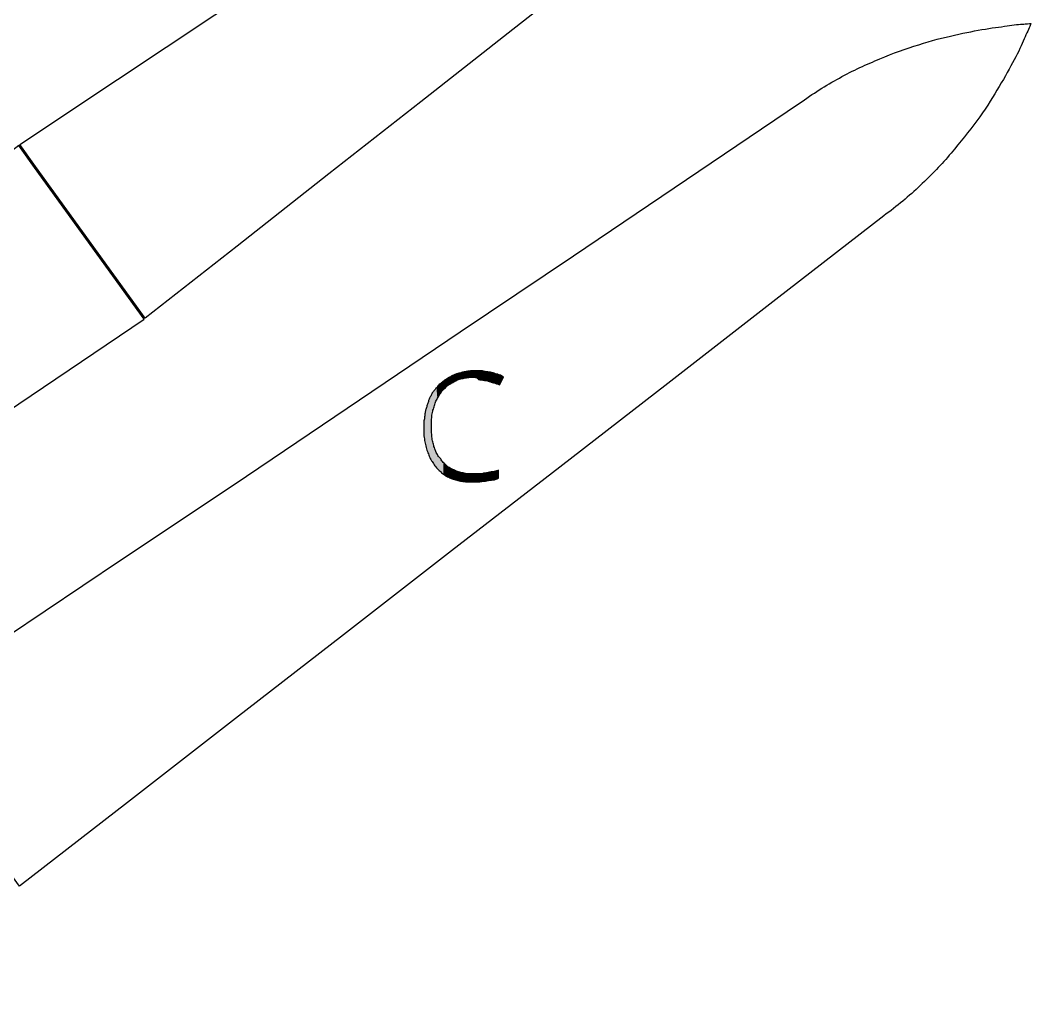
# Model space of a CAD drawing. Extents: x 0 to 407, y 0 to 283.
# Drawn here: x 331.3 to 401.9, y 133.9 to 203 of the extents above; entities that cross this region are included whole.
import ezdxf

# ---------------------------------------------------------------- set-up
doc = ezdxf.new("R2010")
doc.units = 0
doc.layers.add('LAYER_1', color=7, linetype='CONTINUOUS')

# ---------------------------------------------------------------- blocks, each defined once
blk = doc.blocks.new('*U10')
at = {"layer": 'LAYER_1', "color": 7}
for points in [[(361.161, 177.431), (361.099, 177.897), (361.161, 177.939)], [(361.194, 177.452), (361.161, 177.939), (361.194, 177.961)], [(361.161, 177.431), (361.161, 177.939), (361.194, 177.452)], [(361.236, 177.479), (361.194, 177.961), (361.236, 177.99)], [(361.194, 177.452), (361.194, 177.961), (361.236, 177.479)], [(361.298, 177.519), (361.236, 177.99), (361.298, 178.021)], [(361.236, 177.479), (361.236, 177.99), (361.298, 177.519)], [(361.361, 177.559), (361.298, 178.021), (361.361, 178.052)], [(361.298, 177.519), (361.298, 178.021), (361.361, 177.559)], [(361.479, 177.628), (361.361, 178.052), (361.479, 178.112)], [(361.361, 177.559), (361.361, 178.052), (361.479, 177.628)], [(361.491, 177.635), (361.479, 178.112), (361.491, 178.117)], [(361.479, 177.628), (361.479, 178.112), (361.491, 177.635)], [(361.534, 177.661), (361.491, 178.117), (361.534, 178.139)], [(361.491, 177.635), (361.491, 178.117), (361.534, 177.661)], [(361.625, 177.716), (361.534, 178.139), (361.625, 178.184)], [(361.534, 177.661), (361.534, 178.139), (361.625, 177.716)], [(361.632, 177.719), (361.625, 178.184), (361.632, 178.188)], [(361.625, 177.716), (361.625, 178.184), (361.632, 177.719)], [(361.766, 177.78), (361.632, 178.188), (361.766, 178.235)], [(361.632, 177.719), (361.632, 178.188), (361.766, 177.78)], [(361.789, 177.791), (361.766, 178.235), (361.789, 178.243)], [(361.766, 177.78), (361.766, 178.235), (361.789, 177.791)], [(361.831, 177.81), (361.789, 178.243), (361.831, 178.258)], [(361.789, 177.791), (361.789, 178.243), (361.831, 177.81)], [(361.868, 177.826), (361.831, 178.258), (361.868, 178.268)], [(361.831, 177.81), (361.831, 178.258), (361.868, 177.826)], [(362.04, 177.885), (361.868, 178.268), (362.04, 178.314)], [(361.868, 177.826), (361.868, 178.268), (362.04, 177.885)], [(362.053, 177.889), (362.04, 178.314), (362.053, 178.317)], [(362.04, 177.885), (362.04, 178.314), (362.053, 177.889)], [(362.12, 177.912), (362.053, 178.317), (362.12, 178.333)], [(362.053, 177.889), (362.053, 178.317), (362.12, 177.912)], [(362.151, 177.922), (362.12, 178.333), (362.151, 178.341)], [(362.12, 177.912), (362.12, 178.333), (362.151, 177.922)], [(362.338, 177.957), (362.151, 178.341), (362.338, 178.385)], [(362.151, 177.922), (362.151, 178.341), (362.338, 177.957)], [(362.439, 177.976), (362.338, 178.385), (362.439, 178.409)], [(362.338, 177.957), (362.338, 178.385), (362.439, 177.976)], [(362.448, 177.978), (362.439, 178.409), (362.448, 178.411)], [(362.439, 177.976), (362.439, 178.409), (362.448, 177.978)], [(362.526, 177.987), (362.448, 178.411), (362.526, 178.429)], [(362.448, 177.978), (362.448, 178.411), (362.526, 177.987)], [(362.636, 177.999), (362.526, 178.429), (362.636, 178.445)], [(362.526, 177.987), (362.526, 178.429), (362.636, 177.999)], [(362.746, 178.012), (362.636, 178.445), (362.746, 178.461)], [(362.636, 177.999), (362.636, 178.445), (362.746, 178.012)], [(362.757, 178.012), (362.746, 178.461), (362.757, 178.462)], [(362.746, 178.012), (362.746, 178.461), (362.757, 178.012)], [(362.802, 178.012), (362.757, 178.462), (362.802, 178.464)], [(362.757, 178.012), (362.757, 178.462), (362.802, 178.012)], [(362.957, 178.012), (362.802, 178.464), (362.957, 178.469)], [(362.802, 178.012), (362.802, 178.464), (362.957, 178.012)], [(362.957, 178.012), (362.957, 178.469), (362.968, 178.012)], [(362.968, 178.012), (362.957, 178.469), (362.968, 178.469)], [(363.006, 178.012), (362.968, 178.469), (363.006, 178.47)], [(362.968, 178.012), (362.968, 178.469), (363.006, 178.012)], [(363.006, 178.012), (363.006, 178.47), (363.079, 178.012)], [(363.079, 178.012), (363.006, 178.47), (363.079, 178.47)], [(363.079, 178.012), (363.079, 178.47), (363.094, 178.01)], [(363.094, 178.01), (363.079, 178.47), (363.094, 178.47)], [(363.094, 178.01), (363.094, 178.47), (363.182, 177.997)], [(363.182, 177.997), (363.094, 178.47), (363.182, 178.469)], [(363.182, 177.997), (363.182, 178.469), (363.199, 177.987)], [(363.199, 177.987), (363.182, 178.469), (363.199, 178.469)], [(363.199, 177.987), (363.199, 178.469), (363.24, 177.963)], [(363.24, 177.963), (363.199, 178.469), (363.24, 178.468)], [(363.24, 177.963), (363.24, 178.468), (363.306, 177.895)], [(363.306, 177.895), (363.24, 178.468), (363.306, 178.468)], [(363.306, 177.895), (363.306, 178.468), (363.341, 177.87)], [(363.341, 177.87), (363.306, 178.468), (363.341, 178.467)], [(363.341, 177.87), (363.341, 178.467), (363.362, 177.855)], [(363.362, 177.855), (363.341, 178.467), (363.362, 178.467)], [(363.362, 177.855), (363.362, 178.467), (363.412, 177.843)], [(363.412, 177.843), (363.362, 178.467), (363.412, 178.467)], [(363.412, 177.843), (363.412, 178.467), (363.414, 177.842)], [(363.414, 177.842), (363.412, 178.467), (363.414, 178.467)], [(363.414, 177.842), (363.414, 178.467), (363.511, 177.835)], [(363.511, 177.835), (363.414, 178.467), (363.511, 178.466)], [(363.511, 177.835), (363.511, 178.466), (363.537, 177.831)], [(363.537, 177.831), (363.511, 178.466), (363.537, 178.466)], [(363.537, 177.831), (363.537, 178.466), (363.811, 177.786)], [(363.811, 177.786), (363.537, 178.466), (363.811, 178.422)], [(363.811, 177.786), (363.811, 178.422), (363.815, 177.785)], [(363.815, 177.785), (363.811, 178.422), (363.815, 178.421)], [(363.815, 177.785), (363.815, 178.421), (363.908, 177.77)], [(363.908, 177.77), (363.815, 178.421), (363.908, 178.406)], [(363.908, 177.77), (363.908, 178.406), (364.016, 177.738)], [(364.016, 177.738), (363.908, 178.406), (364.016, 178.389)], [(364.016, 177.738), (364.016, 178.389), (364.208, 177.68)], [(364.208, 177.68), (364.016, 178.389), (364.208, 178.34)], [(364.208, 177.68), (364.208, 178.34), (364.216, 177.677)], [(364.216, 177.677), (364.208, 178.34), (364.216, 178.338)], [(364.216, 177.677), (364.216, 178.338), (364.415, 177.617)], [(364.415, 177.617), (364.216, 178.338), (364.415, 178.288)], [(364.415, 177.617), (364.415, 178.288), (364.473, 177.6)], [(364.473, 177.6), (364.415, 178.288), (364.473, 178.273)], [(364.473, 177.6), (364.473, 178.273), (364.514, 177.587)], [(364.514, 177.587), (364.473, 178.273), (364.514, 178.261)], [(364.514, 177.587), (364.514, 178.261), (364.593, 177.564)], [(364.593, 177.564), (364.514, 178.261), (364.593, 178.237)], [(364.593, 177.564), (364.593, 178.237), (364.605, 177.56)], [(364.605, 177.56), (364.593, 178.237), (364.605, 178.234)], [(364.605, 177.56), (364.605, 178.234), (364.678, 177.538)], [(364.678, 177.538), (364.605, 178.234), (364.678, 178.212)], [(364.678, 177.538), (364.678, 178.212), (364.702, 177.531)], [(364.702, 177.531), (364.678, 178.212), (364.702, 178.205)], [(364.702, 177.531), (364.702, 178.205), (364.704, 177.53)], [(364.704, 177.53), (364.702, 178.205), (364.704, 178.204)], [(364.704, 177.53), (364.704, 178.204), (364.706, 177.529)], [(364.706, 177.529), (364.704, 178.204), (364.706, 178.204)], [(364.706, 177.529), (364.706, 178.204), (364.727, 177.519)], [(364.727, 177.519), (364.706, 178.204), (364.727, 178.197)], [(364.727, 177.519), (364.727, 178.197), (364.737, 177.515)], [(364.737, 177.515), (364.727, 178.197), (364.737, 178.194)], [(364.737, 177.515), (364.737, 178.194), (364.801, 177.486)], [(364.801, 177.486), (364.737, 178.194), (364.801, 178.173)], [(364.801, 177.486), (364.801, 178.173), (364.822, 177.511)], [(364.822, 177.511), (364.801, 178.173), (364.822, 178.166)], [(364.822, 177.511), (364.822, 178.166), (364.854, 177.575)], [(364.854, 177.575), (364.822, 178.166), (364.854, 178.156)], [(364.854, 177.575), (364.854, 178.156), (364.904, 177.676)], [(364.904, 177.676), (364.854, 178.156), (364.904, 178.14)], [(364.904, 177.676), (364.904, 178.14), (364.919, 177.705)], [(364.919, 177.705), (364.904, 178.14), (364.919, 178.132)], [(364.919, 177.705), (364.919, 178.132), (365.054, 177.976)], [(365.054, 177.976), (364.919, 178.132), (365.054, 178.064)], [(365.054, 177.976), (365.054, 178.064), (365.089, 178.046)], [(360.393, 176.396), (360.336, 177.221), (360.393, 177.29)], [(360.456, 176.532), (360.393, 177.29), (360.456, 177.366)], [(360.393, 176.396), (360.393, 177.29), (360.456, 176.532)], [(360.462, 176.545), (360.456, 177.366), (360.462, 177.374)], [(360.456, 176.532), (360.456, 177.366), (360.462, 176.545)], [(360.521, 176.642), (360.462, 177.374), (360.521, 177.445)], [(360.462, 176.545), (360.462, 177.374), (360.521, 176.642)], [(360.543, 176.679), (360.521, 177.445), (360.543, 177.463)], [(360.521, 176.642), (360.521, 177.445), (360.543, 176.679)], [(360.612, 176.792), (360.543, 177.463), (360.612, 177.517)], [(360.543, 176.679), (360.543, 177.463), (360.612, 176.792)], [(360.685, 176.906), (360.612, 177.517), (360.685, 177.575)], [(360.612, 176.792), (360.612, 177.517), (360.685, 176.906)], [(360.767, 177.034), (360.685, 177.575), (360.767, 177.641)], [(360.685, 176.906), (360.685, 177.575), (360.767, 177.034)], [(360.873, 177.144), (360.767, 177.641), (360.873, 177.726)], [(360.767, 177.034), (360.767, 177.641), (360.873, 177.144)], [(360.9, 177.172), (360.873, 177.726), (360.9, 177.747)], [(360.873, 177.144), (360.873, 177.726), (360.9, 177.172)], [(360.93, 177.202), (360.9, 177.747), (360.93, 177.771)], [(360.9, 177.172), (360.9, 177.747), (360.93, 177.202)], [(360.962, 177.236), (360.93, 177.771), (360.962, 177.796)], [(360.93, 177.202), (360.93, 177.771), (360.962, 177.236)], [(361.037, 177.309), (360.962, 177.796), (361.037, 177.855)], [(360.962, 177.236), (360.962, 177.796), (361.037, 177.309)], [(361.099, 177.37), (361.037, 177.855), (361.099, 177.897)], [(361.037, 177.309), (361.037, 177.855), (361.099, 177.37)], [(361.099, 177.37), (361.099, 177.897), (361.161, 177.431)], [(359.906, 172.502), (359.856, 176.435), (359.906, 176.534)], [(360.005, 172.281), (359.906, 176.534), (360.005, 176.733)], [(359.906, 172.502), (359.906, 176.534), (360.005, 172.281)], [(360.045, 172.192), (360.005, 176.733), (360.045, 176.808)], [(360.005, 172.281), (360.005, 176.733), (360.045, 172.192)], [(360.062, 175.136), (360.045, 176.808), (360.062, 176.84)], [(360.045, 175.013), (360.045, 176.808), (360.062, 175.136)], [(360.077, 175.24), (360.062, 176.84), (360.077, 176.868)], [(360.062, 175.136), (360.062, 176.84), (360.077, 175.24)], [(360.111, 175.478), (360.077, 176.868), (360.111, 176.931)], [(360.077, 175.24), (360.077, 176.868), (360.111, 175.478)], [(360.125, 175.578), (360.111, 176.931), (360.125, 176.95)], [(360.111, 175.478), (360.111, 176.931), (360.125, 175.578)], [(360.139, 175.679), (360.125, 176.95), (360.139, 176.969)], [(360.125, 175.578), (360.125, 176.95), (360.139, 175.679)], [(360.257, 176.034), (360.139, 176.969), (360.257, 177.125)], [(360.139, 175.679), (360.139, 176.969), (360.257, 176.034)], [(360.288, 176.128), (360.257, 177.125), (360.288, 177.163)], [(360.257, 176.034), (360.257, 177.125), (360.288, 176.128)], [(360.336, 176.274), (360.288, 177.163), (360.336, 177.221)], [(360.288, 176.128), (360.288, 177.163), (360.336, 176.274)], [(360.336, 176.274), (360.336, 177.221), (360.393, 176.396)], [(359.679, 173.096), (359.621, 175.634), (359.679, 175.867)], [(359.681, 173.088), (359.679, 175.867), (359.681, 175.874)], [(359.679, 173.096), (359.679, 175.867), (359.681, 173.088)], [(359.798, 172.742), (359.681, 175.874), (359.798, 176.227)], [(359.681, 173.088), (359.681, 175.874), (359.798, 172.742)], [(359.827, 172.677), (359.798, 176.227), (359.827, 176.316)], [(359.798, 172.742), (359.798, 176.227), (359.827, 172.677)], [(359.856, 172.612), (359.827, 176.316), (359.856, 176.435)], [(359.827, 172.677), (359.827, 176.316), (359.856, 172.612)], [(359.856, 172.612), (359.856, 176.435), (359.906, 172.502)], [(359.584, 173.467), (359.527, 174.96), (359.584, 175.382)], [(359.586, 173.457), (359.584, 175.382), (359.586, 175.401)], [(359.584, 173.467), (359.584, 175.382), (359.586, 173.457)], [(359.621, 173.321), (359.586, 175.401), (359.621, 175.634)], [(359.586, 173.457), (359.586, 175.401), (359.621, 173.321)], [(359.621, 173.321), (359.621, 175.634), (359.679, 173.096)], [(359.527, 173.84), (359.516, 174.875), (359.527, 174.96)], [(359.516, 174.235), (359.516, 174.611), (359.516, 174.875)], [(359.516, 174.235), (359.516, 174.875), (359.527, 173.84)], [(359.516, 174.237), (359.516, 174.611), (359.516, 174.235)], [(359.527, 173.84), (359.527, 174.96), (359.584, 173.467)], [(360.045, 172.192), (360.045, 174.278), (360.062, 172.153)], [(360.062, 172.153), (360.045, 174.278), (360.062, 174.086)], [(360.062, 172.153), (360.062, 174.086), (360.077, 172.134)], [(360.077, 172.134), (360.062, 174.086), (360.077, 173.925)], [(360.077, 172.134), (360.077, 173.925), (360.111, 172.088)], [(360.111, 172.088), (360.077, 173.925), (360.111, 173.683)], [(360.111, 172.088), (360.111, 173.683), (360.125, 172.069)], [(360.125, 172.069), (360.111, 173.683), (360.125, 173.581)], [(360.125, 172.069), (360.125, 173.581), (360.139, 172.05)], [(360.139, 172.05), (360.125, 173.581), (360.139, 173.529)], [(360.139, 172.05), (360.139, 173.529), (360.257, 171.892)], [(360.257, 171.892), (360.139, 173.529), (360.257, 173.101)], [(360.257, 171.892), (360.257, 173.101), (360.288, 171.85)], [(360.288, 171.85), (360.257, 173.101), (360.288, 172.989)], [(360.288, 171.85), (360.288, 172.989), (360.336, 171.785)], [(360.336, 171.785), (360.288, 172.989), (360.336, 172.879)], [(360.336, 171.785), (360.336, 172.879), (360.393, 171.709)], [(360.393, 171.709), (360.336, 172.879), (360.393, 172.75)], [(360.393, 171.709), (360.393, 172.75), (360.456, 171.624)], [(360.456, 171.624), (360.393, 172.75), (360.456, 172.636)], [(360.456, 171.624), (360.456, 172.636), (360.462, 171.618)], [(360.462, 171.618), (360.456, 172.636), (360.462, 172.624)], [(360.462, 171.618), (360.462, 172.624), (360.521, 171.563)], [(360.521, 171.563), (360.462, 172.624), (360.521, 172.518)], [(360.521, 171.563), (360.521, 172.518), (360.543, 171.542)], [(360.543, 171.542), (360.521, 172.518), (360.543, 172.477)], [(360.543, 171.542), (360.543, 172.477), (360.612, 171.478)], [(360.612, 171.478), (360.543, 172.477), (360.612, 172.394)], [(360.612, 171.478), (360.612, 172.394), (360.685, 171.41)], [(360.685, 171.41), (360.612, 172.394), (360.685, 172.305)], [(360.685, 171.41), (360.685, 172.305), (360.767, 171.344)], [(360.767, 171.344), (360.685, 172.305), (360.767, 172.204)], [(360.767, 171.344), (360.767, 172.204), (360.873, 171.257)], [(360.873, 171.257), (360.767, 172.204), (360.873, 172.074)], [(360.873, 171.257), (360.873, 172.074), (360.9, 171.236)], [(360.9, 171.236), (360.873, 172.074), (360.9, 172.041)], [(360.9, 171.236), (360.9, 172.041), (360.93, 171.212)], [(360.93, 171.212), (360.9, 172.041), (360.93, 172.012)], [(360.93, 171.212), (360.93, 172.012), (360.962, 171.193)], [(360.962, 171.193), (360.93, 172.012), (360.962, 171.98)], [(360.962, 171.193), (360.962, 171.98), (361.037, 171.148)], [(361.037, 171.148), (360.962, 171.98), (361.037, 171.905)], [(361.037, 171.148), (361.037, 171.905), (361.099, 171.111)], [(361.099, 171.111), (361.037, 171.905), (361.099, 171.844)], [(361.099, 171.111), (361.099, 171.844), (361.161, 171.075)], [(361.161, 171.075), (361.099, 171.844), (361.161, 171.799)], [(361.161, 171.075), (361.161, 171.799), (361.194, 171.055)], [(361.194, 171.055), (361.161, 171.799), (361.194, 171.775)], [(361.194, 171.055), (361.194, 171.775), (361.236, 171.036)], [(361.236, 171.036), (361.194, 171.775), (361.236, 171.745)], [(361.236, 171.036), (361.236, 171.745), (361.298, 171.008)], [(361.298, 171.008), (361.236, 171.745), (361.298, 171.7)], [(361.298, 171.008), (361.298, 171.7), (361.361, 170.98)], [(361.361, 170.98), (361.298, 171.7), (361.361, 171.666)], [(361.361, 170.98), (361.361, 171.666), (361.479, 170.926)], [(361.479, 170.926), (361.361, 171.666), (361.479, 171.601)], [(361.479, 170.926), (361.479, 171.601), (361.491, 170.921)], [(361.491, 170.921), (361.479, 171.601), (361.491, 171.595)], [(361.491, 170.921), (361.491, 171.595), (361.534, 170.906)], [(361.534, 170.906), (361.491, 171.595), (361.534, 171.571)], [(361.534, 170.906), (361.534, 171.571), (361.625, 170.876)], [(361.625, 170.876), (361.534, 171.571), (361.625, 171.533)], [(361.625, 170.876), (361.625, 171.533), (361.632, 170.874)], [(361.632, 170.874), (361.625, 171.533), (361.632, 171.529)], [(361.632, 170.874), (361.632, 171.529), (361.766, 170.829)], [(361.766, 170.829), (361.632, 171.529), (361.766, 171.472)], [(361.766, 170.829), (361.766, 171.472), (361.789, 170.822)], [(361.789, 170.822), (361.766, 171.472), (361.789, 171.464)], [(361.789, 170.822), (361.789, 171.464), (361.831, 170.813)], [(361.831, 170.813), (361.789, 171.464), (361.831, 171.449)], [(361.831, 170.813), (361.831, 171.449), (361.868, 170.806)], [(361.868, 170.806), (361.831, 171.449), (361.868, 171.435)], [(361.868, 170.806), (361.868, 171.435), (362.04, 170.772)], [(362.04, 170.772), (361.868, 171.435), (362.04, 171.373)], [(362.04, 170.772), (362.04, 171.373), (362.053, 170.769)], [(362.053, 170.769), (362.04, 171.373), (362.053, 171.371)], [(362.053, 170.769), (362.053, 171.371), (362.12, 170.756)], [(362.12, 170.756), (362.053, 171.371), (362.12, 171.356)], [(362.12, 170.756), (362.12, 171.356), (362.151, 170.752)], [(362.151, 170.752), (362.12, 171.356), (362.151, 171.349)], [(362.151, 170.752), (362.151, 171.349), (362.338, 170.726)], [(362.338, 170.726), (362.151, 171.349), (362.338, 171.309)], [(362.338, 170.726), (362.338, 171.309), (362.439, 170.712)], [(362.439, 170.712), (362.338, 171.309), (362.439, 171.297)], [(362.439, 170.712), (362.439, 171.297), (362.448, 170.712)], [(362.448, 170.712), (362.439, 171.297), (362.448, 171.296)], [(362.448, 170.712), (362.448, 171.296), (362.526, 170.712)], [(362.526, 170.712), (362.448, 171.296), (362.526, 171.287)], [(362.526, 170.712), (362.526, 171.287), (362.636, 170.711)], [(362.636, 170.711), (362.526, 171.287), (362.636, 171.274)], [(362.636, 170.711), (362.636, 171.274), (362.746, 170.71)], [(362.746, 170.71), (362.636, 171.274), (362.746, 171.274)], [(362.746, 170.71), (362.746, 171.274), (362.757, 170.71)], [(362.757, 170.71), (362.746, 171.274), (362.757, 171.274)], [(362.757, 170.71), (362.757, 171.274), (362.802, 170.709)], [(362.802, 170.709), (362.757, 171.274), (362.802, 171.274)], [(362.802, 170.709), (362.802, 171.274), (362.957, 170.709)], [(362.957, 170.709), (362.802, 171.274), (362.957, 171.274)], [(362.957, 170.709), (362.957, 171.274), (362.968, 170.709)], [(362.968, 170.709), (362.957, 171.274), (362.968, 171.274)], [(362.968, 170.709), (362.968, 171.274), (363.006, 170.709)], [(363.006, 170.709), (362.968, 171.274), (363.006, 171.274)], [(363.006, 170.709), (363.006, 171.274), (363.079, 170.709)], [(363.079, 170.709), (363.006, 171.274), (363.079, 171.274)], [(363.079, 170.709), (363.079, 171.274), (363.094, 170.709)], [(363.094, 170.709), (363.079, 171.274), (363.094, 171.274)], [(363.094, 170.709), (363.094, 171.274), (363.182, 170.709)], [(363.182, 170.709), (363.094, 171.274), (363.182, 171.274)], [(363.182, 170.709), (363.182, 171.274), (363.199, 170.709)], [(363.199, 170.709), (363.182, 171.274), (363.199, 171.274)], [(363.199, 170.709), (363.199, 171.274), (363.24, 170.709)], [(363.24, 170.709), (363.199, 171.274), (363.24, 171.274)], [(363.24, 170.709), (363.24, 171.274), (363.306, 170.709)], [(363.306, 170.709), (363.24, 171.274), (363.306, 171.274)], [(363.306, 170.709), (363.306, 171.274), (363.341, 170.709)], [(363.341, 170.709), (363.306, 171.274), (363.341, 171.274)], [(363.341, 170.709), (363.341, 171.274), (363.362, 170.711)], [(363.362, 170.711), (363.341, 171.274), (363.362, 171.274)], [(363.362, 170.711), (363.362, 171.274), (363.412, 170.717)], [(363.412, 170.717), (363.362, 171.274), (363.412, 171.274)], [(363.412, 170.717), (363.412, 171.274), (363.414, 170.717)], [(363.414, 170.717), (363.412, 171.274), (363.414, 171.274)], [(363.511, 170.728), (363.414, 171.274), (363.511, 171.284)], [(363.414, 170.717), (363.414, 171.274), (363.511, 170.728)], [(363.537, 170.731), (363.511, 171.284), (363.537, 171.287)], [(363.511, 170.728), (363.511, 171.284), (363.537, 170.731)], [(363.811, 170.762), (363.537, 171.287), (363.811, 171.317)], [(363.537, 170.731), (363.537, 171.287), (363.811, 170.762)], [(363.815, 170.762), (363.811, 171.317), (363.815, 171.318)], [(363.811, 170.762), (363.811, 171.317), (363.815, 170.762)], [(363.908, 170.777), (363.815, 171.318), (363.908, 171.337)], [(363.815, 170.762), (363.815, 171.318), (363.908, 170.777)], [(364.016, 170.794), (363.908, 171.337), (364.016, 171.359)], [(363.908, 170.777), (363.908, 171.337), (364.016, 170.794)], [(364.208, 170.825), (364.016, 171.359), (364.208, 171.397)], [(364.016, 170.794), (364.016, 171.359), (364.208, 170.825)], [(364.216, 170.826), (364.208, 171.397), (364.216, 171.399)], [(364.208, 170.825), (364.208, 171.397), (364.216, 170.826)], [(364.415, 170.851), (364.216, 171.399), (364.415, 171.44)], [(364.216, 170.826), (364.216, 171.399), (364.415, 170.851)], [(364.473, 170.86), (364.415, 171.44), (364.473, 171.451)], [(364.415, 170.851), (364.415, 171.44), (364.473, 170.86)], [(364.514, 170.867), (364.473, 171.451), (364.514, 171.46)], [(364.473, 170.86), (364.473, 171.451), (364.514, 170.867)], [(364.593, 170.906), (364.514, 171.46), (364.593, 171.476)], [(364.514, 170.867), (364.514, 171.46), (364.593, 170.906)], [(364.605, 170.91), (364.593, 171.476), (364.605, 171.479)], [(364.593, 170.906), (364.593, 171.476), (364.605, 170.91)], [(364.678, 170.933), (364.605, 171.479), (364.678, 171.499)], [(364.605, 170.91), (364.605, 171.479), (364.678, 170.933)], [(364.702, 170.942), (364.678, 171.499), (364.702, 171.506)], [(364.678, 170.933), (364.678, 171.499), (364.702, 170.942)], [(364.702, 170.942), (364.702, 171.506), (364.704, 170.943)], [(364.704, 170.943), (364.702, 171.506), (364.704, 171.506)], [(364.706, 170.943), (364.704, 171.506), (364.706, 171.507)], [(364.704, 170.943), (364.704, 171.506), (364.706, 170.943)], [(364.727, 170.951), (364.706, 171.507), (364.727, 171.515)], [(364.706, 170.943), (364.706, 171.507), (364.727, 170.951)], [(364.737, 170.963), (364.727, 171.515), (364.737, 171.519)], [(364.727, 170.951), (364.727, 171.515), (364.737, 170.963)]]:
    blk.add_solid(points, dxfattribs=at)
blk = doc.blocks.new('BLOCK_5')
at = {"layer": 'LAYER_1'}
blk.add_open_spline([(363.079, 178.012), (362.973, 178.012), (362.832, 178.012), (362.726, 178.012), (362.62, 178.012), (362.514, 177.976), (362.409, 177.976), (362.303, 177.941), (362.197, 177.941), (362.091, 177.906), (361.985, 177.871), (361.879, 177.835), (361.809, 177.8), (361.738, 177.765), (361.632, 177.729), (361.527, 177.659), (361.421, 177.588), (361.35, 177.553), (361.28, 177.518), (361.209, 177.482), (361.139, 177.412), (361.068, 177.341), (360.997, 177.271), (360.927, 177.2), (360.856, 177.13), (360.786, 177.059), (360.715, 176.989), (360.68, 176.883), (360.609, 176.812), (360.574, 176.706), (360.504, 176.636), (360.468, 176.53), (360.398, 176.459), (360.362, 176.354), (360.327, 176.248), (360.292, 176.142), (360.257, 176.036), (360.221, 175.93), (360.186, 175.824), (360.151, 175.719), (360.116, 175.613), (360.116, 175.507), (360.08, 175.366), (360.08, 175.26), (360.045, 175.119), (360.045, 175.013), (360.045, 174.872), (360.045, 174.766), (360.045, 174.625), (360.045, 174.484), (360.045, 174.343), (360.045, 174.237), (360.045, 174.096), (360.08, 173.99), (360.08, 173.849), (360.08, 173.743), (360.116, 173.602), (360.151, 173.496), (360.186, 173.39), (360.186, 173.284), (360.221, 173.179), (360.257, 173.073), (360.292, 172.967), (360.327, 172.896), (360.362, 172.826), (360.398, 172.72), (360.468, 172.614), (360.504, 172.508), (360.574, 172.438), (360.645, 172.367), (360.715, 172.297), (360.751, 172.191), (360.821, 172.12), (360.892, 172.05), (360.962, 171.979), (361.033, 171.909), (361.103, 171.838), (361.174, 171.767), (361.244, 171.732), (361.315, 171.697), (361.386, 171.626), (361.491, 171.591), (361.562, 171.556), (361.668, 171.521), (361.738, 171.485), (361.809, 171.45), (361.915, 171.415), (362.02, 171.379), (362.126, 171.344), (362.232, 171.344), (362.338, 171.309), (362.444, 171.274), (362.55, 171.274), (362.656, 171.274), (362.761, 171.274), (362.867, 171.274), (363.008, 171.274), (363.079, 171.274), (363.149, 171.274), (363.255, 171.274), (363.326, 171.274), (363.396, 171.274), (363.467, 171.274), (363.537, 171.274), (363.608, 171.274), (363.679, 171.309), (363.749, 171.309), (363.82, 171.309), (363.89, 171.344), (363.961, 171.344), (364.031, 171.379), (364.102, 171.379), (364.172, 171.379), (364.243, 171.415), (364.314, 171.415), (364.384, 171.415), (364.455, 171.45), (364.525, 171.45), (364.596, 171.485), (364.666, 171.485), (364.737, 171.521), (364.737, 171.521), (364.737, 171.45), (364.737, 171.45), (364.737, 171.45), (364.737, 171.379), (364.737, 171.379), (364.737, 171.379), (364.737, 171.309), (364.737, 171.309), (364.737, 171.309), (364.737, 171.238), (364.737, 171.238), (364.737, 171.238), (364.737, 171.168), (364.737, 171.168), (364.737, 171.168), (364.737, 171.097), (364.737, 171.097), (364.737, 171.097), (364.737, 171.027), (364.737, 171.027), (364.737, 171.027), (364.737, 170.956), (364.737, 170.956), (364.666, 170.921), (364.596, 170.921), (364.56, 170.886), (364.49, 170.85), (364.419, 170.85), (364.349, 170.85), (364.278, 170.85), (364.208, 170.815), (364.137, 170.815), (364.067, 170.815), (363.996, 170.78), (363.925, 170.78), (363.855, 170.78), (363.784, 170.744), (363.679, 170.744), (363.608, 170.744), (363.502, 170.744), (363.432, 170.709), (363.361, 170.709), (363.255, 170.709), (363.185, 170.709), (363.079, 170.709), (363.008, 170.709), (362.902, 170.709), (362.761, 170.709), (362.656, 170.709), (362.514, 170.709), (362.373, 170.709), (362.267, 170.744), (362.162, 170.744), (362.056, 170.78), (361.915, 170.78), (361.809, 170.815), (361.703, 170.85), (361.597, 170.886), (361.491, 170.921), (361.385, 170.956), (361.28, 171.027), (361.174, 171.062), (361.068, 171.097), (360.997, 171.168), (360.892, 171.238), (360.786, 171.309), (360.715, 171.379), (360.645, 171.45), (360.574, 171.521), (360.468, 171.591), (360.398, 171.697), (360.327, 171.767), (360.257, 171.873), (360.186, 171.979), (360.115, 172.085), (360.045, 172.156), (360.01, 172.261), (359.939, 172.367), (359.904, 172.473), (359.869, 172.579), (359.833, 172.685), (359.763, 172.791), (359.727, 172.932), (359.692, 173.037), (359.657, 173.179), (359.622, 173.32), (359.586, 173.461), (359.551, 173.567), (359.551, 173.708), (359.516, 173.849), (359.516, 173.99), (359.516, 174.131), (359.516, 174.272), (359.516, 174.413), (359.516, 174.554), (359.516, 174.66), (359.516, 174.731), (359.516, 174.837), (359.516, 174.942), (359.516, 175.013), (359.551, 175.119), (359.551, 175.225), (359.586, 175.295), (359.586, 175.401), (359.586, 175.472), (359.622, 175.577), (359.622, 175.648), (359.622, 175.719), (359.657, 175.824), (359.692, 175.895), (359.727, 175.966), (359.727, 176.071), (359.763, 176.142), (359.798, 176.212), (359.833, 176.283), (359.833, 176.389), (359.869, 176.459), (359.904, 176.53), (359.939, 176.601), (359.974, 176.671), (360.01, 176.742), (360.045, 176.812), (360.08, 176.883), (360.115, 176.953), (360.186, 177.024), (360.221, 177.094), (360.292, 177.165), (360.327, 177.2), (360.362, 177.271), (360.433, 177.306), (360.468, 177.377), (360.504, 177.447), (360.574, 177.482), (360.645, 177.553), (360.715, 177.588), (360.75, 177.659), (360.821, 177.694), (360.892, 177.729), (360.962, 177.8), (360.997, 177.835), (361.068, 177.871), (361.139, 177.906), (361.209, 177.976), (361.28, 178.012), (361.35, 178.047), (361.421, 178.082), (361.491, 178.117), (361.562, 178.153), (361.632, 178.188), (361.703, 178.223), (361.774, 178.259), (361.844, 178.259), (361.915, 178.294), (361.985, 178.294), (362.091, 178.329), (362.162, 178.364), (362.267, 178.364), (362.338, 178.4), (362.408, 178.4), (362.514, 178.435), (362.585, 178.435), (362.655, 178.435), (362.761, 178.47), (362.832, 178.47), (362.938, 178.47), (363.008, 178.47), (363.114, 178.47), (363.22, 178.47), (363.29, 178.47), (363.396, 178.47), (363.502, 178.47), (363.573, 178.47), (363.678, 178.435), (363.749, 178.435), (363.855, 178.4), (363.925, 178.4), (363.996, 178.4), (364.102, 178.364), (364.172, 178.364), (364.243, 178.329), (364.349, 178.329), (364.419, 178.294), (364.49, 178.259), (364.56, 178.259), (364.666, 178.223), (364.737, 178.188), (364.807, 178.153), (364.878, 178.153), (364.948, 178.117), (365.019, 178.082), (365.09, 178.047), (365.09, 178.047), (365.054, 177.976), (365.054, 177.976), (365.054, 177.976), (365.019, 177.906), (365.019, 177.906), (365.019, 177.906), (364.984, 177.835), (364.984, 177.835), (364.984, 177.835), (364.948, 177.765), (364.948, 177.765), (364.948, 177.765), (364.913, 177.694), (364.913, 177.694), (364.913, 177.694), (364.878, 177.624), (364.878, 177.624), (364.878, 177.624), (364.843, 177.553), (364.843, 177.553), (364.843, 177.553), (364.807, 177.482), (364.807, 177.482), (364.737, 177.518), (364.666, 177.553), (364.596, 177.553), (364.525, 177.588), (364.455, 177.624), (364.384, 177.624), (364.314, 177.659), (364.243, 177.659), (364.172, 177.694), (364.102, 177.729), (364.031, 177.729), (363.961, 177.765), (363.89, 177.765), (363.82, 177.8), (363.749, 177.8), (363.679, 177.8), (363.608, 177.835), (363.537, 177.835), (363.467, 177.835), (363.396, 177.835), (363.326, 177.871), (363.22, 178.012), (363.149, 178.012), (363.079, 178.012)], degree=3, knots=[0, 0, 0, 0, 1, 1, 1, 2, 2, 2, 3, 3, 3, 4, 4, 4, 5, 5, 5, 6, 6, 6, 7, 7, 7, 8, 8, 8, 9, 9, 9, 10, 10, 10, 11, 11, 11, 12, 12, 12, 13, 13, 13, 14, 14, 14, 15, 15, 15, 16, 16, 16, 17, 17, 17, 18, 18, 18, 19, 19, 19, 20, 20, 20, 21, 21, 21, 22, 22, 22, 23, 23, 23, 24, 24, 24, 25, 25, 25, 26, 26, 26, 27, 27, 27, 28, 28, 28, 29, 29, 29, 30, 30, 30, 31, 31, 31, 32, 32, 32, 33, 33, 33, 34, 34, 34, 35, 35, 35, 36, 36, 36, 37, 37, 37, 38, 38, 38, 39, 39, 39, 40, 40, 40, 41, 41, 41, 42, 42, 42, 43, 43, 43, 44, 44, 44, 45, 45, 45, 46, 46, 46, 47, 47, 47, 48, 48, 48, 49, 49, 49, 50, 50, 50, 51, 51, 51, 52, 52, 52, 53, 53, 53, 54, 54, 54, 55, 55, 55, 56, 56, 56, 57, 57, 57, 58, 58, 58, 59, 59, 59, 60, 60, 60, 61, 61, 61, 62, 62, 62, 63, 63, 63, 64, 64, 64, 65, 65, 65, 66, 66, 66, 67, 67, 67, 68, 68, 68, 69, 69, 69, 70, 70, 70, 71, 71, 71, 72, 72, 72, 73, 73, 73, 74, 74, 74, 75, 75, 75, 76, 76, 76, 77, 77, 77, 78, 78, 78, 79, 79, 79, 80, 80, 80, 81, 81, 81, 82, 82, 82, 83, 83, 83, 84, 84, 84, 85, 85, 85, 86, 86, 86, 87, 87, 87, 88, 88, 88, 89, 89, 89, 90, 90, 90, 91, 91, 91, 92, 92, 92, 93, 93, 93, 94, 94, 94, 95, 95, 95, 96, 96, 96, 97, 97, 97, 98, 98, 98, 99, 99, 99, 100, 100, 100, 101, 101, 101, 102, 102, 102, 103, 103, 103, 104, 104, 104, 105, 105, 105, 106, 106, 106, 107, 107, 107, 108, 108, 108, 109, 109, 109, 110, 110, 110, 111, 111, 111, 112, 112, 112, 113, 113, 113, 114, 114, 114, 115, 115, 115, 116, 116, 116, 117, 117, 117, 118, 118, 118, 119, 119, 119, 120, 120, 120, 120], dxfattribs=at)
at = {"layer": 'LAYER_1', "color": 7}
blk.add_blockref('*U10', (0, 0), dxfattribs=at)
blk = doc.blocks.new('BLOCK_6')
at = {"layer": 'LAYER_1', "color": 7}
blk.add_open_spline([(401.92, 202.741), (401.92, 202.741), (401.779, 202.741), (401.532, 202.706), (401.285, 202.706), (400.897, 202.671), (400.438, 202.6), (399.98, 202.53), (399.415, 202.459), (398.745, 202.353), (398.11, 202.247), (397.369, 202.106), (396.593, 201.93), (395.817, 201.754), (394.97, 201.542), (394.088, 201.26), (393.206, 200.977), (392.289, 200.66), (391.372, 200.272), (390.455, 199.884), (389.502, 199.461), (388.549, 198.931), (387.597, 198.402), (386.68, 197.838), (385.763, 197.167), (385.763, 197.167), (377.86, 191.841), (377.86, 191.841), (377.86, 191.841), (369.958, 186.514), (369.958, 186.514), (369.958, 186.514), (362.056, 181.187), (362.056, 181.187), (362.056, 181.187), (354.154, 175.86), (354.154, 175.86), (354.154, 175.86), (346.251, 170.533), (346.251, 170.533), (346.251, 170.533), (338.314, 165.241), (338.314, 165.241), (338.314, 165.241), (330.412, 159.914), (330.412, 159.914), (330.412, 159.914), (322.509, 154.587), (322.509, 154.587), (322.509, 154.587), (323.603, 153.07), (323.603, 153.07), (323.603, 153.07), (324.697, 151.553), (324.697, 151.553), (324.697, 151.553), (325.79, 150.036), (325.79, 150.036), (325.79, 150.036), (326.884, 148.519), (326.884, 148.519), (326.884, 148.519), (327.977, 147.003), (327.977, 147.003), (327.977, 147.003), (329.071, 145.486), (329.071, 145.486), (329.071, 145.486), (330.165, 143.969), (330.165, 143.969), (330.165, 143.969), (331.258, 142.452), (331.258, 142.452), (331.258, 142.452), (338.808, 148.308), (338.808, 148.308), (338.808, 148.308), (346.357, 154.164), (346.357, 154.164), (346.357, 154.164), (353.907, 160.02), (353.907, 160.02), (353.907, 160.02), (361.456, 165.876), (361.456, 165.876), (361.456, 165.876), (369.006, 171.732), (369.006, 171.732), (369.006, 171.732), (376.555, 177.588), (376.555, 177.588), (376.555, 177.588), (384.104, 183.444), (384.104, 183.444), (384.104, 183.444), (391.654, 189.301), (391.654, 189.301), (392.571, 189.971), (393.418, 190.676), (394.194, 191.417), (394.97, 192.158), (395.711, 192.899), (396.346, 193.675), (397.016, 194.451), (397.581, 195.192), (398.145, 195.933), (398.709, 196.674), (399.168, 197.414), (399.556, 198.085), (399.979, 198.755), (400.332, 199.425), (400.65, 199.99), (400.967, 200.554), (401.214, 201.083), (401.39, 201.507), (401.567, 201.93), (401.743, 202.283), (401.849, 202.53), (401.884, 202.636), (401.92, 202.741), (401.92, 202.741)], degree=3, knots=[0, 0, 0, 0, 1, 1, 1, 2, 2, 2, 3, 3, 3, 4, 4, 4, 5, 5, 5, 6, 6, 6, 7, 7, 7, 8, 8, 8, 9, 9, 9, 10, 10, 10, 11, 11, 11, 12, 12, 12, 13, 13, 13, 14, 14, 14, 15, 15, 15, 16, 16, 16, 17, 17, 17, 18, 18, 18, 19, 19, 19, 20, 20, 20, 21, 21, 21, 22, 22, 22, 23, 23, 23, 24, 24, 24, 25, 25, 25, 26, 26, 26, 27, 27, 27, 28, 28, 28, 29, 29, 29, 30, 30, 30, 31, 31, 31, 32, 32, 32, 33, 33, 33, 34, 34, 34, 35, 35, 35, 36, 36, 36, 37, 37, 37, 38, 38, 38, 39, 39, 39, 40, 40, 40, 40], dxfattribs=at)
blk = doc.blocks.new('BLOCK_7')
at = {"layer": 'LAYER_1', "color": 7}
for points in [[(401.92, 236.079), (401.92, 236.079), (401.779, 236.079), (401.532, 236.044), (401.285, 236.044), (400.897, 236.008), (400.438, 235.938), (399.98, 235.867), (399.415, 235.797), (398.745, 235.691), (398.11, 235.585), (397.369, 235.444), (396.593, 235.267), (395.817, 235.091), (394.97, 234.879), (394.088, 234.597), (393.206, 234.315), (392.289, 233.997), (391.372, 233.609), (390.455, 233.221), (389.502, 232.798), (388.549, 232.269), (387.597, 231.74), (386.68, 231.175), (385.763, 230.505), (385.763, 230.505), (378.954, 225.954), (378.954, 225.954), (378.954, 225.954), (372.145, 221.439), (372.145, 221.439), (372.145, 221.439), (365.337, 216.888), (365.337, 216.888), (365.337, 216.888), (358.528, 212.337), (358.528, 212.337), (358.528, 212.337), (351.719, 207.892), (351.719, 207.892), (351.719, 207.892), (344.911, 203.341), (344.911, 203.341), (344.911, 203.341), (338.102, 198.826), (338.102, 198.826), (338.102, 198.826), (331.294, 194.275), (331.294, 194.275), (331.294, 194.275), (332.387, 192.758), (332.387, 192.758), (332.387, 192.758), (333.481, 191.241), (333.481, 191.241), (333.481, 191.241), (334.574, 189.724), (334.574, 189.724), (334.574, 189.724), (335.668, 188.207), (335.668, 188.207), (335.668, 188.207), (336.762, 186.69), (336.762, 186.69), (336.762, 186.69), (337.855, 185.173), (337.855, 185.173), (337.855, 185.173), (338.949, 183.656), (338.949, 183.656), (338.949, 183.656), (340.042, 182.139), (340.042, 182.139), (340.042, 182.139), (346.463, 187.184), (346.463, 187.184), (346.463, 187.184), (352.884, 192.229), (352.884, 192.229), (352.884, 192.229), (359.304, 197.273), (359.304, 197.273), (359.304, 197.273), (365.725, 202.318), (365.725, 202.318), (365.725, 202.318), (372.145, 207.363), (372.145, 207.363), (372.145, 207.363), (378.566, 212.408), (378.566, 212.408), (378.566, 212.408), (384.986, 217.452), (384.986, 217.452), (384.986, 217.452), (391.407, 222.497), (391.407, 222.497), (392.324, 223.167), (393.171, 223.873), (393.947, 224.614), (394.723, 225.354), (395.464, 226.131), (396.099, 226.871), (396.769, 227.648), (397.333, 228.388), (397.898, 229.164), (398.462, 229.941), (398.921, 230.646), (399.309, 231.316), (399.732, 231.987), (400.085, 232.657), (400.403, 233.221), (400.72, 233.786), (400.967, 234.315), (401.143, 234.738), (401.355, 235.162), (401.496, 235.514), (401.602, 235.761), (401.884, 235.973), (401.92, 236.079), (401.92, 236.079)], [(260.703, 133.95), (260.703, 133.95), (260.738, 134.091), (260.844, 134.302), (260.95, 134.549), (261.091, 134.902), (261.267, 135.326), (261.479, 135.749), (261.726, 136.278), (262.008, 136.842), (262.326, 137.407), (262.678, 138.077), (263.102, 138.747), (263.525, 139.418), (263.984, 140.159), (264.513, 140.899), (265.042, 141.64), (265.642, 142.416), (266.312, 143.157), (266.982, 143.898), (267.688, 144.674), (268.464, 145.415), (269.24, 146.156), (270.087, 146.861), (271.004, 147.532), (271.004, 147.532), (278.518, 153.352), (278.518, 153.352), (278.518, 153.352), (286.032, 159.209), (286.032, 159.209), (286.032, 159.209), (293.582, 165.029), (293.582, 165.029), (293.582, 165.029), (301.096, 170.886), (301.096, 170.886), (301.096, 170.886), (308.61, 176.706), (308.61, 176.706), (308.61, 176.706), (316.159, 182.527), (316.159, 182.527), (316.159, 182.527), (323.674, 188.383), (323.674, 188.383), (323.674, 188.383), (331.223, 194.204), (331.223, 194.204), (331.223, 194.204), (332.317, 192.687), (332.317, 192.687), (332.317, 192.687), (333.41, 191.17), (333.41, 191.17), (333.41, 191.17), (334.504, 189.653), (334.504, 189.653), (334.504, 189.653), (335.597, 188.136), (335.597, 188.136), (335.597, 188.136), (336.691, 186.619), (336.691, 186.619), (336.691, 186.619), (337.785, 185.103), (337.785, 185.103), (337.785, 185.103), (338.878, 183.586), (338.878, 183.586), (338.878, 183.586), (339.972, 182.069), (339.972, 182.069), (339.972, 182.069), (332.07, 176.742), (332.07, 176.742), (332.07, 176.742), (324.167, 171.415), (324.167, 171.415), (324.167, 171.415), (316.265, 166.088), (316.265, 166.088), (316.265, 166.088), (308.363, 160.761), (308.363, 160.761), (308.363, 160.761), (300.602, 155.434), (300.602, 155.434), (300.602, 155.434), (292.664, 150.142), (292.664, 150.142), (292.664, 150.142), (284.762, 144.815), (284.762, 144.815), (284.762, 144.815), (276.86, 139.488), (276.86, 139.488), (275.943, 138.818), (274.99, 138.254), (274.073, 137.76), (273.121, 137.266), (272.168, 136.807), (271.251, 136.419), (270.334, 136.031), (269.416, 135.714), (268.534, 135.431), (267.652, 135.149), (266.806, 134.937), (266.03, 134.761), (265.254, 134.585), (264.513, 134.444), (263.878, 134.338), (263.243, 134.232), (262.678, 134.161), (262.184, 134.091), (261.726, 134.056), (261.338, 134.02), (261.091, 133.985), (260.844, 133.985), (260.703, 133.95), (260.703, 133.95)]]:
    blk.add_open_spline(points, degree=3, knots=[0, 0, 0, 0, 1, 1, 1, 2, 2, 2, 3, 3, 3, 4, 4, 4, 5, 5, 5, 6, 6, 6, 7, 7, 7, 8, 8, 8, 9, 9, 9, 10, 10, 10, 11, 11, 11, 12, 12, 12, 13, 13, 13, 14, 14, 14, 15, 15, 15, 16, 16, 16, 17, 17, 17, 18, 18, 18, 19, 19, 19, 20, 20, 20, 21, 21, 21, 22, 22, 22, 23, 23, 23, 24, 24, 24, 25, 25, 25, 26, 26, 26, 27, 27, 27, 28, 28, 28, 29, 29, 29, 30, 30, 30, 31, 31, 31, 32, 32, 32, 33, 33, 33, 34, 34, 34, 35, 35, 35, 36, 36, 36, 37, 37, 37, 38, 38, 38, 39, 39, 39, 40, 40, 40, 40], dxfattribs=at)
blk = doc.blocks.new('BLOCK_8')
at = {"layer": 'LAYER_1', "color": 7}
blk.add_open_spline([(272.45, 173.32), (272.45, 173.32), (272.521, 173.461), (272.627, 173.708), (272.768, 173.955), (272.944, 174.343), (273.191, 174.801), (273.438, 175.26), (273.756, 175.824), (274.144, 176.459), (274.532, 177.094), (274.955, 177.8), (275.484, 178.541), (275.978, 179.282), (276.578, 180.093), (277.213, 180.904), (277.848, 181.716), (278.553, 182.563), (279.329, 183.444), (280.106, 184.326), (280.952, 185.138), (281.869, 185.984), (282.787, 186.831), (283.774, 187.607), (284.833, 188.383), (284.833, 188.383), (292.312, 194.169), (292.312, 194.169), (292.312, 194.169), (299.791, 199.954), (299.791, 199.954), (299.791, 199.954), (307.269, 205.74), (307.269, 205.74), (307.269, 205.74), (314.748, 211.526), (314.748, 211.526), (314.748, 211.526), (322.227, 217.311), (322.227, 217.311), (322.227, 217.311), (329.706, 223.097), (329.706, 223.097), (329.706, 223.097), (337.185, 228.882), (337.185, 228.882), (337.185, 228.882), (344.664, 234.668), (344.664, 234.668), (344.664, 234.668), (345.758, 233.151), (345.758, 233.151), (345.758, 233.151), (346.851, 231.634), (346.851, 231.634), (346.851, 231.634), (347.945, 230.117), (347.945, 230.117), (347.945, 230.117), (349.038, 228.6), (349.038, 228.6), (349.038, 228.6), (350.132, 227.083), (350.132, 227.083), (350.132, 227.083), (351.226, 225.566), (351.226, 225.566), (351.226, 225.566), (352.319, 224.049), (352.319, 224.049), (352.319, 224.049), (353.413, 222.532), (353.413, 222.532), (353.413, 222.532), (345.581, 217.241), (345.581, 217.241), (345.581, 217.241), (337.749, 211.949), (337.749, 211.949), (337.749, 211.949), (329.918, 206.657), (329.918, 206.657), (329.918, 206.657), (322.086, 201.366), (322.086, 201.366), (322.086, 201.366), (314.254, 196.074), (314.254, 196.074), (314.254, 196.074), (306.423, 190.782), (306.423, 190.782), (306.423, 190.782), (298.591, 185.491), (298.591, 185.491), (298.591, 185.491), (290.759, 180.199), (290.759, 180.199), (289.701, 179.458), (288.643, 178.752), (287.549, 178.153), (286.491, 177.553), (285.397, 177.024), (284.339, 176.53), (283.281, 176.071), (282.257, 175.648), (281.27, 175.295), (280.282, 174.942), (279.329, 174.66), (278.483, 174.413), (277.601, 174.166), (276.789, 173.955), (276.084, 173.814), (275.378, 173.637), (274.743, 173.531), (274.214, 173.426), (273.685, 173.32), (273.262, 173.284), (272.979, 173.249), (272.627, 173.355), (272.45, 173.32), (272.45, 173.32)], degree=3, knots=[0, 0, 0, 0, 1, 1, 1, 2, 2, 2, 3, 3, 3, 4, 4, 4, 5, 5, 5, 6, 6, 6, 7, 7, 7, 8, 8, 8, 9, 9, 9, 10, 10, 10, 11, 11, 11, 12, 12, 12, 13, 13, 13, 14, 14, 14, 15, 15, 15, 16, 16, 16, 17, 17, 17, 18, 18, 18, 19, 19, 19, 20, 20, 20, 21, 21, 21, 22, 22, 22, 23, 23, 23, 24, 24, 24, 25, 25, 25, 26, 26, 26, 27, 27, 27, 28, 28, 28, 29, 29, 29, 30, 30, 30, 31, 31, 31, 32, 32, 32, 33, 33, 33, 34, 34, 34, 35, 35, 35, 36, 36, 36, 37, 37, 37, 38, 38, 38, 39, 39, 39, 40, 40, 40, 40], dxfattribs=at)

msp = doc.modelspace()

# ---------------------------------------------------------------- block references
at = {"layer": 'LAYER_1'}
for name in ['BLOCK_8', 'BLOCK_7', 'BLOCK_6', 'BLOCK_5']:
    msp.add_blockref(name, (0, 0), dxfattribs=at)

doc.saveas('drawing.dxf')
